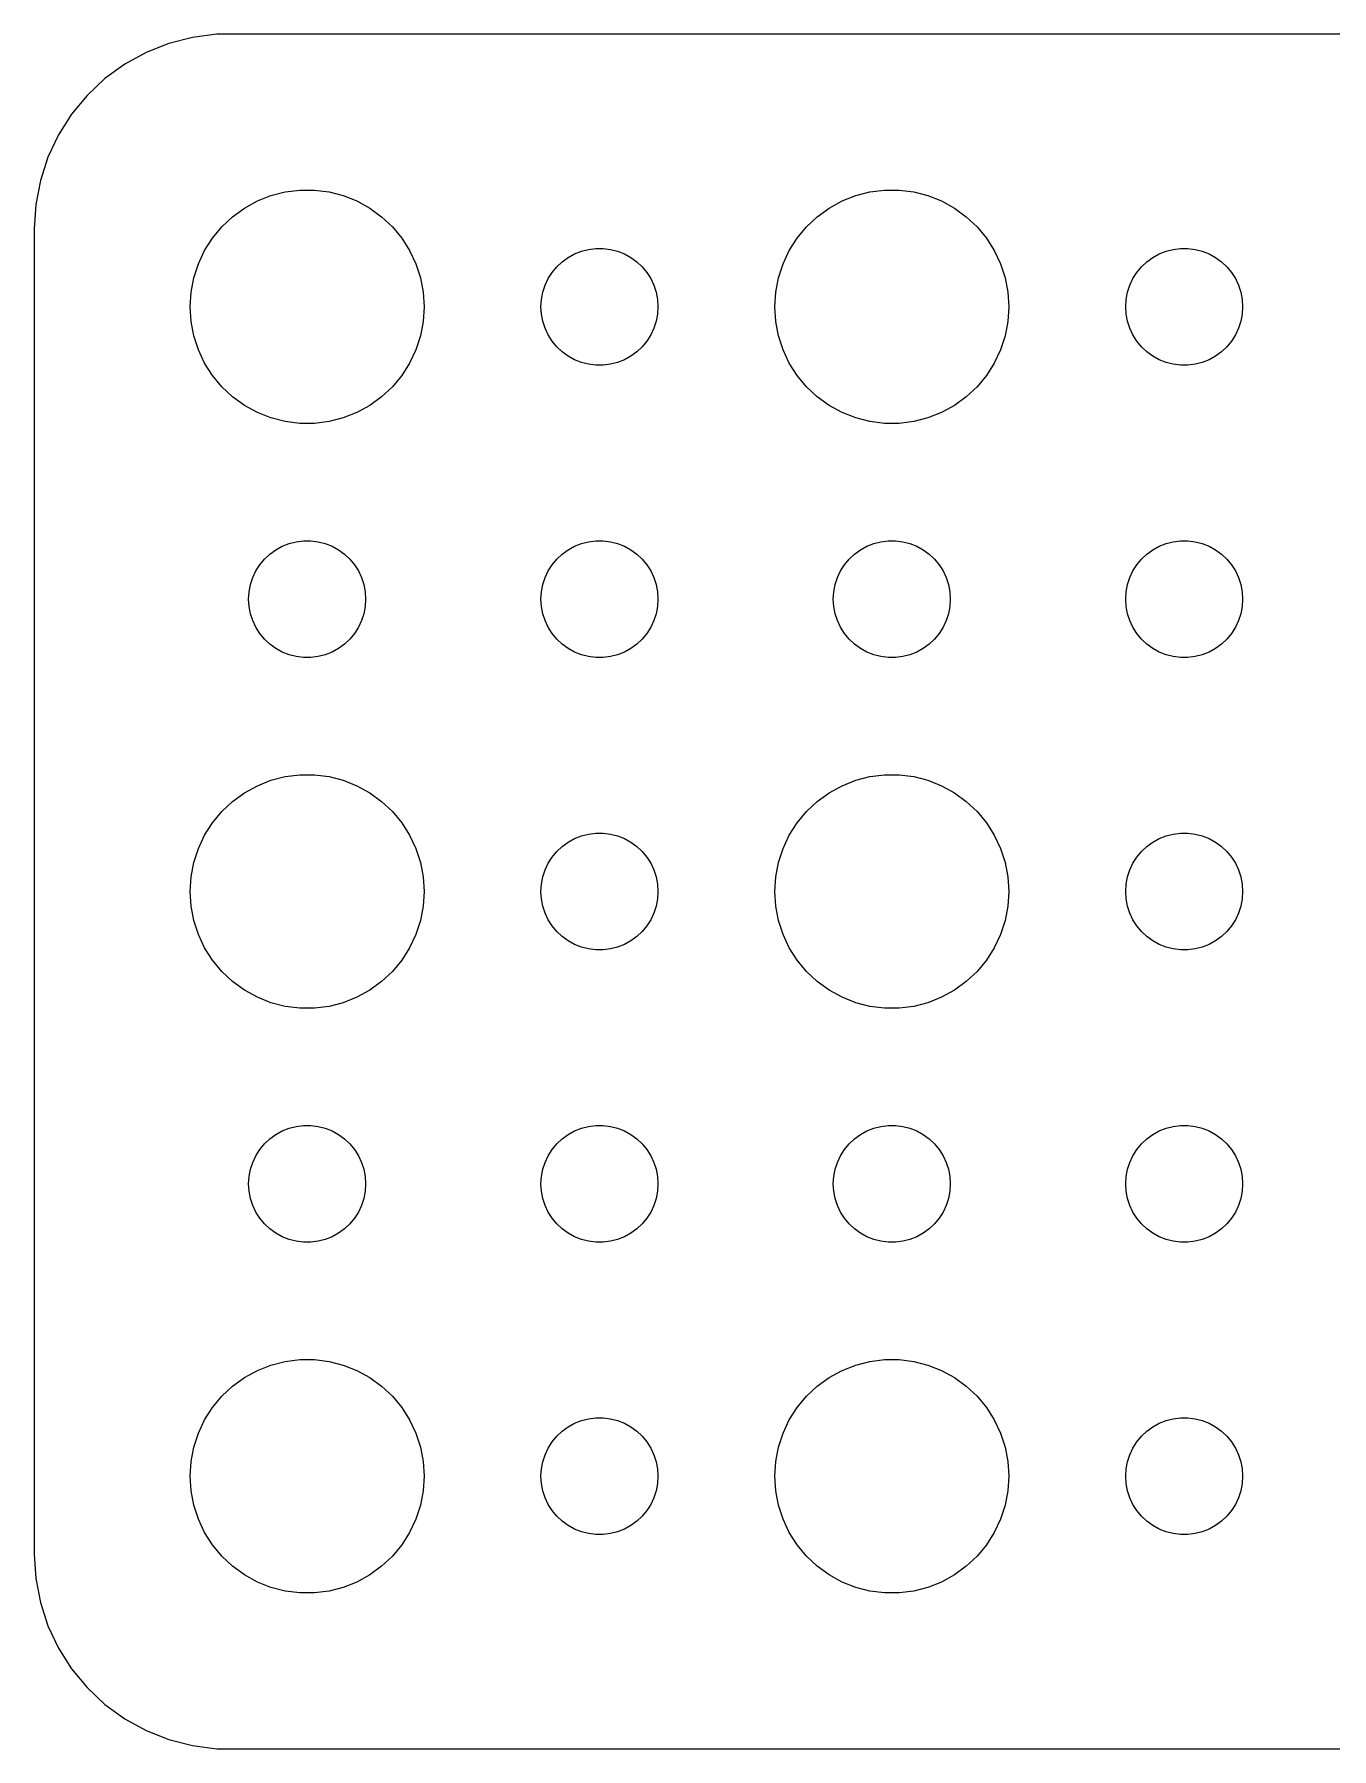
# Model space of a CAD drawing. Header units: metres. Extents: x -142 to 142, y -22 to 22.
# Drawn here: x -142 to -108.71, y -21.99 to 21.99 of the extents above; entities that cross this region are included whole.
import ezdxf

# ---------------------------------------------------------------- set-up
doc = ezdxf.new("R2010")
doc.units = ezdxf.units.M

msp = doc.modelspace()

# ---------------------------------------------------------------- linework, layer by layer
for p, q in [((-137.314, 21.9901), (-137.937, 21.9114)), ((137.314, 21.9901), (-137.314, 21.9901)), ((-138.545, 21.7553), (-139.129, 21.5241)), ((-137.937, 21.9114), (-138.545, 21.7553)), ((-139.679, 21.2216), (-140.187, 20.8526)), ((-139.129, 21.5241), (-139.679, 21.2216)), ((-140.187, 20.8526), (-140.645, 20.4227)), ((-140.645, 20.4227), (-141.045, 19.9389)), ((-141.045, 19.9389), (-141.382, 19.4088)), ((-141.382, 19.4088), (-141.649, 18.8406)), ((-141.649, 18.8406), (-141.843, 18.2434)), ((-141.843, 18.2434), (-141.961, 17.6267)), ((-141.961, 17.6267), (-142, 17)), ((-136.607, 17.533), (-136.277, 17.7145)), ((-136.277, 17.7145), (-135.927, 17.8532)), ((-135.927, 17.8532), (-135.562, 17.9469)), ((-135.562, 17.9469), (-135.188, 17.9941)), ((-135.188, 17.9941), (-134.812, 17.9941)), ((-134.812, 17.9941), (-134.438, 17.9469)), ((-134.438, 17.9469), (-134.073, 17.8532)), ((-134.073, 17.8532), (-133.723, 17.7145)), ((-133.723, 17.7145), (-133.393, 17.533)), ((-121.607, 17.533), (-121.277, 17.7145)), ((-121.277, 17.7145), (-120.927, 17.8532)), ((-120.927, 17.8532), (-120.562, 17.9469)), ((-120.562, 17.9469), (-120.188, 17.9941)), ((-120.188, 17.9941), (-119.812, 17.9941)), ((-119.812, 17.9941), (-119.438, 17.9469)), ((-119.438, 17.9469), (-119.073, 17.8532)), ((-119.073, 17.8532), (-118.723, 17.7145)), ((-118.723, 17.7145), (-118.393, 17.533)), ((-137.187, 17.0536), (-136.912, 17.3115)), ((-136.912, 17.3115), (-136.607, 17.533)), ((-133.393, 17.533), (-133.088, 17.3115)), ((-133.088, 17.3115), (-132.813, 17.0536)), ((-122.187, 17.0536), (-121.912, 17.3115)), ((-121.912, 17.3115), (-121.607, 17.533)), ((-118.393, 17.533), (-118.088, 17.3115)), ((-118.088, 17.3115), (-117.813, 17.0536)), ((-142, 17), (-142, -17)), ((-137.629, 16.4453), (-137.427, 16.7634)), ((-137.427, 16.7634), (-137.187, 17.0536)), ((-132.813, 17.0536), (-132.573, 16.7634)), ((-132.573, 16.7634), (-132.371, 16.4453)), ((-122.629, 16.4453), (-122.427, 16.7634)), ((-122.427, 16.7634), (-122.187, 17.0536)), ((-117.813, 17.0536), (-117.573, 16.7634)), ((-117.573, 16.7634), (-117.371, 16.4453)), ((-137.789, 16.1044), (-137.629, 16.4453)), ((-132.371, 16.4453), (-132.211, 16.1044)), ((-128.304, 16.2665), (-128.139, 16.3572)), ((-128.139, 16.3572), (-127.964, 16.4266)), ((-127.964, 16.4266), (-127.781, 16.4734)), ((-127.781, 16.4734), (-127.594, 16.497)), ((-127.594, 16.497), (-127.406, 16.497)), ((-127.406, 16.497), (-127.219, 16.4734)), ((-127.219, 16.4734), (-127.036, 16.4266)), ((-127.036, 16.4266), (-126.861, 16.3572)), ((-126.861, 16.3572), (-126.696, 16.2665)), ((-122.789, 16.1044), (-122.629, 16.4453)), ((-117.371, 16.4453), (-117.211, 16.1044)), ((-113.304, 16.2665), (-113.139, 16.3572)), ((-113.139, 16.3572), (-112.964, 16.4266)), ((-112.964, 16.4266), (-112.781, 16.4734)), ((-112.781, 16.4734), (-112.594, 16.497)), ((-112.594, 16.497), (-112.406, 16.497)), ((-112.406, 16.497), (-112.219, 16.4734)), ((-112.219, 16.4734), (-112.036, 16.4266)), ((-112.036, 16.4266), (-111.861, 16.3572)), ((-111.861, 16.3572), (-111.696, 16.2665)), ((-137.906, 15.7461), (-137.789, 16.1044)), ((-132.211, 16.1044), (-132.094, 15.7461)), ((-128.814, 15.7226), (-128.714, 15.8817)), ((-128.714, 15.8817), (-128.593, 16.0268)), ((-128.593, 16.0268), (-128.456, 16.1558)), ((-128.456, 16.1558), (-128.304, 16.2665)), ((-126.696, 16.2665), (-126.544, 16.1558)), ((-126.544, 16.1558), (-126.407, 16.0268)), ((-126.407, 16.0268), (-126.286, 15.8817)), ((-126.286, 15.8817), (-126.186, 15.7226)), ((-122.906, 15.7461), (-122.789, 16.1044)), ((-117.211, 16.1044), (-117.094, 15.7461)), ((-113.814, 15.7226), (-113.714, 15.8817)), ((-113.714, 15.8817), (-113.593, 16.0268)), ((-113.593, 16.0268), (-113.456, 16.1558)), ((-113.456, 16.1558), (-113.304, 16.2665)), ((-111.696, 16.2665), (-111.544, 16.1558)), ((-111.544, 16.1558), (-111.407, 16.0268)), ((-111.407, 16.0268), (-111.286, 15.8817)), ((-111.286, 15.8817), (-111.186, 15.7226)), ((-137.976, 15.376), (-137.906, 15.7461)), ((-132.094, 15.7461), (-132.024, 15.376)), ((-128.953, 15.373), (-128.895, 15.5522)), ((-128.895, 15.5522), (-128.814, 15.7226)), ((-126.186, 15.7226), (-126.105, 15.5522)), ((-126.105, 15.5522), (-126.047, 15.373)), ((-122.976, 15.376), (-122.906, 15.7461)), ((-117.094, 15.7461), (-117.024, 15.376)), ((-113.953, 15.373), (-113.895, 15.5522)), ((-113.895, 15.5522), (-113.814, 15.7226)), ((-111.186, 15.7226), (-111.105, 15.5522)), ((-111.105, 15.5522), (-111.047, 15.373)), ((-138, 15), (-137.976, 15.376)), ((-137.976, 14.624), (-138, 15)), ((-132.024, 15.376), (-132, 15)), ((-132, 15), (-132.024, 14.624)), ((-129, 15), (-128.988, 15.188)), ((-128.988, 14.812), (-129, 15)), ((-128.988, 15.188), (-128.953, 15.373)), ((-126.047, 15.373), (-126.012, 15.188)), ((-126.012, 15.188), (-126, 15)), ((-126, 15), (-126.012, 14.812)), ((-123, 15), (-122.976, 15.376)), ((-122.976, 14.624), (-123, 15)), ((-117.024, 15.376), (-117, 15)), ((-117, 15), (-117.024, 14.624)), ((-114, 15), (-113.988, 15.188)), ((-113.988, 14.812), (-114, 15)), ((-113.988, 15.188), (-113.953, 15.373)), ((-111.047, 15.373), (-111.012, 15.188)), ((-111.012, 15.188), (-111, 15)), ((-111, 15), (-111.012, 14.812)), ((-137.906, 14.2539), (-137.976, 14.624)), ((-132.024, 14.624), (-132.094, 14.2539)), ((-128.953, 14.627), (-128.988, 14.812)), ((-128.895, 14.4478), (-128.953, 14.627)), ((-126.047, 14.627), (-126.105, 14.4478)), ((-126.012, 14.812), (-126.047, 14.627)), ((-122.906, 14.2539), (-122.976, 14.624)), ((-117.024, 14.624), (-117.094, 14.2539)), ((-113.953, 14.627), (-113.988, 14.812)), ((-113.895, 14.4478), (-113.953, 14.627)), ((-111.047, 14.627), (-111.105, 14.4478)), ((-111.012, 14.812), (-111.047, 14.627)), ((-137.789, 13.8956), (-137.906, 14.2539)), ((-132.094, 14.2539), (-132.211, 13.8956)), ((-128.814, 14.2774), (-128.895, 14.4478)), ((-128.714, 14.1183), (-128.814, 14.2774)), ((-128.593, 13.9732), (-128.714, 14.1183)), ((-126.286, 14.1183), (-126.407, 13.9732)), ((-126.186, 14.2774), (-126.286, 14.1183)), ((-126.105, 14.4478), (-126.186, 14.2774)), ((-122.789, 13.8956), (-122.906, 14.2539)), ((-117.094, 14.2539), (-117.211, 13.8956)), ((-113.814, 14.2774), (-113.895, 14.4478)), ((-113.714, 14.1183), (-113.814, 14.2774)), ((-113.593, 13.9732), (-113.714, 14.1183)), ((-111.286, 14.1183), (-111.407, 13.9732)), ((-111.186, 14.2774), (-111.286, 14.1183)), ((-111.105, 14.4478), (-111.186, 14.2774)), ((-137.629, 13.5547), (-137.789, 13.8956)), ((-132.211, 13.8956), (-132.371, 13.5547)), ((-128.456, 13.8442), (-128.593, 13.9732)), ((-128.304, 13.7335), (-128.456, 13.8442)), ((-128.139, 13.6427), (-128.304, 13.7335)), ((-127.964, 13.5734), (-128.139, 13.6427)), ((-126.861, 13.6427), (-127.036, 13.5734)), ((-126.696, 13.7335), (-126.861, 13.6427)), ((-126.544, 13.8442), (-126.696, 13.7335)), ((-126.407, 13.9732), (-126.544, 13.8442)), ((-122.629, 13.5547), (-122.789, 13.8956)), ((-117.211, 13.8956), (-117.371, 13.5547)), ((-113.456, 13.8442), (-113.593, 13.9732)), ((-113.304, 13.7335), (-113.456, 13.8442)), ((-113.139, 13.6427), (-113.304, 13.7335)), ((-112.964, 13.5734), (-113.139, 13.6427)), ((-111.861, 13.6427), (-112.036, 13.5734)), ((-111.696, 13.7335), (-111.861, 13.6427)), ((-111.544, 13.8442), (-111.696, 13.7335)), ((-111.407, 13.9732), (-111.544, 13.8442)), ((-137.427, 13.2366), (-137.629, 13.5547)), ((-137.187, 12.9464), (-137.427, 13.2366)), ((-132.573, 13.2366), (-132.813, 12.9464)), ((-132.371, 13.5547), (-132.573, 13.2366)), ((-127.781, 13.5266), (-127.964, 13.5734)), ((-127.594, 13.5029), (-127.781, 13.5266)), ((-127.406, 13.5029), (-127.594, 13.5029)), ((-127.219, 13.5266), (-127.406, 13.5029)), ((-127.036, 13.5734), (-127.219, 13.5266)), ((-122.427, 13.2366), (-122.629, 13.5547)), ((-122.187, 12.9464), (-122.427, 13.2366)), ((-117.573, 13.2366), (-117.813, 12.9464)), ((-117.371, 13.5547), (-117.573, 13.2366)), ((-112.781, 13.5266), (-112.964, 13.5734)), ((-112.594, 13.5029), (-112.781, 13.5266)), ((-112.406, 13.5029), (-112.594, 13.5029)), ((-112.219, 13.5266), (-112.406, 13.5029)), ((-112.036, 13.5734), (-112.219, 13.5266)), ((-136.912, 12.6884), (-137.187, 12.9464)), ((-132.813, 12.9464), (-133.088, 12.6884)), ((-121.912, 12.6884), (-122.187, 12.9464)), ((-117.813, 12.9464), (-118.088, 12.6884)), ((-136.607, 12.467), (-136.912, 12.6884)), ((-136.277, 12.2855), (-136.607, 12.467)), ((-133.393, 12.467), (-133.723, 12.2855)), ((-133.088, 12.6884), (-133.393, 12.467)), ((-121.607, 12.467), (-121.912, 12.6884)), ((-121.277, 12.2855), (-121.607, 12.467)), ((-118.393, 12.467), (-118.723, 12.2855)), ((-118.088, 12.6884), (-118.393, 12.467)), ((-135.927, 12.1468), (-136.277, 12.2855)), ((-135.562, 12.0531), (-135.927, 12.1468)), ((-135.188, 12.0059), (-135.562, 12.0531)), ((-134.812, 12.0059), (-135.188, 12.0059)), ((-134.438, 12.0531), (-134.812, 12.0059)), ((-134.073, 12.1468), (-134.438, 12.0531)), ((-133.723, 12.2855), (-134.073, 12.1468)), ((-120.927, 12.1468), (-121.277, 12.2855)), ((-120.562, 12.0531), (-120.927, 12.1468)), ((-120.188, 12.0059), (-120.562, 12.0531)), ((-119.812, 12.0059), (-120.188, 12.0059)), ((-119.438, 12.0531), (-119.812, 12.0059)), ((-119.073, 12.1468), (-119.438, 12.0531)), ((-118.723, 12.2855), (-119.073, 12.1468)), ((-135.804, 8.76648), (-135.639, 8.85724)), ((-135.639, 8.85724), (-135.464, 8.92657)), ((-135.464, 8.92657), (-135.281, 8.97342)), ((-135.281, 8.97342), (-135.094, 8.99704)), ((-135.094, 8.99704), (-134.906, 8.99704)), ((-134.906, 8.99704), (-134.719, 8.97342)), ((-134.719, 8.97342), (-134.536, 8.92657)), ((-134.536, 8.92657), (-134.361, 8.85724)), ((-134.361, 8.85724), (-134.196, 8.76648)), ((-128.304, 8.76648), (-128.139, 8.85724)), ((-128.139, 8.85724), (-127.964, 8.92657)), ((-127.964, 8.92657), (-127.781, 8.97342)), ((-127.781, 8.97342), (-127.594, 8.99704)), ((-127.594, 8.99704), (-127.406, 8.99704)), ((-127.406, 8.99704), (-127.219, 8.97342)), ((-127.219, 8.97342), (-127.036, 8.92657)), ((-127.036, 8.92657), (-126.861, 8.85724)), ((-126.861, 8.85724), (-126.696, 8.76648)), ((-120.804, 8.76648), (-120.639, 8.85724)), ((-120.639, 8.85724), (-120.464, 8.92657)), ((-120.464, 8.92657), (-120.281, 8.97342)), ((-120.281, 8.97342), (-120.094, 8.99704)), ((-120.094, 8.99704), (-119.906, 8.99704)), ((-119.906, 8.99704), (-119.719, 8.97342)), ((-119.719, 8.97342), (-119.536, 8.92657)), ((-119.536, 8.92657), (-119.361, 8.85724)), ((-119.361, 8.85724), (-119.196, 8.76648)), ((-113.304, 8.76648), (-113.139, 8.85724)), ((-113.139, 8.85724), (-112.964, 8.92657)), ((-112.964, 8.92657), (-112.781, 8.97342)), ((-112.781, 8.97342), (-112.594, 8.99704)), ((-112.594, 8.99704), (-112.406, 8.99704)), ((-112.406, 8.99704), (-112.219, 8.97342)), ((-112.219, 8.97342), (-112.036, 8.92657)), ((-112.036, 8.92657), (-111.861, 8.85724)), ((-111.861, 8.85724), (-111.696, 8.76648)), ((-136.314, 8.22263), (-136.214, 8.38167)), ((-136.214, 8.38167), (-136.093, 8.52681)), ((-136.093, 8.52681), (-135.956, 8.65576)), ((-135.956, 8.65576), (-135.804, 8.76648)), ((-134.196, 8.76648), (-134.044, 8.65576)), ((-134.044, 8.65576), (-133.907, 8.52681)), ((-133.907, 8.52681), (-133.786, 8.38167)), ((-133.786, 8.38167), (-133.686, 8.22263)), ((-128.814, 8.22263), (-128.714, 8.38167)), ((-128.714, 8.38167), (-128.593, 8.52681)), ((-128.593, 8.52681), (-128.456, 8.65576)), ((-128.456, 8.65576), (-128.304, 8.76648)), ((-126.696, 8.76648), (-126.544, 8.65576)), ((-126.544, 8.65576), (-126.407, 8.52681)), ((-126.407, 8.52681), (-126.286, 8.38167)), ((-126.286, 8.38167), (-126.186, 8.22263)), ((-121.314, 8.22263), (-121.214, 8.38167)), ((-121.214, 8.38167), (-121.093, 8.52681)), ((-121.093, 8.52681), (-120.956, 8.65576)), ((-120.956, 8.65576), (-120.804, 8.76648)), ((-119.196, 8.76648), (-119.044, 8.65576)), ((-119.044, 8.65576), (-118.907, 8.52681)), ((-118.907, 8.52681), (-118.786, 8.38167)), ((-118.786, 8.38167), (-118.686, 8.22263)), ((-113.814, 8.22263), (-113.714, 8.38167)), ((-113.714, 8.38167), (-113.593, 8.52681)), ((-113.593, 8.52681), (-113.456, 8.65576)), ((-113.456, 8.65576), (-113.304, 8.76648)), ((-111.696, 8.76648), (-111.544, 8.65576)), ((-111.544, 8.65576), (-111.407, 8.52681)), ((-111.407, 8.52681), (-111.286, 8.38167)), ((-111.286, 8.38167), (-111.186, 8.22263)), ((-136.453, 7.87303), (-136.395, 8.05219)), ((-136.395, 8.05219), (-136.314, 8.22263)), ((-133.686, 8.22263), (-133.605, 8.05219)), ((-133.605, 8.05219), (-133.547, 7.87303)), ((-128.953, 7.87303), (-128.895, 8.05219)), ((-128.895, 8.05219), (-128.814, 8.22263)), ((-126.186, 8.22263), (-126.105, 8.05219)), ((-126.105, 8.05219), (-126.047, 7.87303)), ((-121.453, 7.87303), (-121.395, 8.05219)), ((-121.395, 8.05219), (-121.314, 8.22263)), ((-118.686, 8.22263), (-118.605, 8.05219)), ((-118.605, 8.05219), (-118.547, 7.87303)), ((-113.953, 7.87303), (-113.895, 8.05219)), ((-113.895, 8.05219), (-113.814, 8.22263)), ((-111.186, 8.22263), (-111.105, 8.05219)), ((-111.105, 8.05219), (-111.047, 7.87303)), ((-136.5, 7.5), (-136.488, 7.68799)), ((-136.488, 7.312), (-136.5, 7.5)), ((-136.488, 7.68799), (-136.453, 7.87303)), ((-133.547, 7.87303), (-133.512, 7.68799)), ((-133.512, 7.68799), (-133.5, 7.5)), ((-133.5, 7.5), (-133.512, 7.312)), ((-129, 7.5), (-128.988, 7.68799)), ((-128.988, 7.312), (-129, 7.5)), ((-128.988, 7.68799), (-128.953, 7.87303)), ((-126.047, 7.87303), (-126.012, 7.68799)), ((-126.012, 7.68799), (-126, 7.5)), ((-126, 7.5), (-126.012, 7.312)), ((-121.5, 7.5), (-121.488, 7.68799)), ((-121.488, 7.312), (-121.5, 7.5)), ((-121.488, 7.68799), (-121.453, 7.87303)), ((-118.547, 7.87303), (-118.512, 7.68799)), ((-118.512, 7.68799), (-118.5, 7.5)), ((-118.5, 7.5), (-118.512, 7.312)), ((-114, 7.5), (-113.988, 7.68799)), ((-113.988, 7.312), (-114, 7.5)), ((-113.988, 7.68799), (-113.953, 7.87303)), ((-111.047, 7.87303), (-111.012, 7.68799)), ((-111.012, 7.68799), (-111, 7.5)), ((-111, 7.5), (-111.012, 7.312)), ((-136.453, 7.12695), (-136.488, 7.312)), ((-136.395, 6.9478), (-136.453, 7.12695)), ((-133.547, 7.12695), (-133.605, 6.9478)), ((-133.512, 7.312), (-133.547, 7.12695)), ((-128.953, 7.12695), (-128.988, 7.312)), ((-128.895, 6.9478), (-128.953, 7.12695)), ((-126.047, 7.12695), (-126.105, 6.9478)), ((-126.012, 7.312), (-126.047, 7.12695)), ((-121.453, 7.12695), (-121.488, 7.312)), ((-121.395, 6.9478), (-121.453, 7.12695)), ((-118.547, 7.12695), (-118.605, 6.9478)), ((-118.512, 7.312), (-118.547, 7.12695)), ((-113.953, 7.12695), (-113.988, 7.312)), ((-113.895, 6.9478), (-113.953, 7.12695)), ((-111.047, 7.12695), (-111.105, 6.9478)), ((-111.012, 7.312), (-111.047, 7.12695)), ((-136.314, 6.77736), (-136.395, 6.9478)), ((-136.214, 6.61832), (-136.314, 6.77736)), ((-136.093, 6.47318), (-136.214, 6.61832)), ((-133.786, 6.61832), (-133.907, 6.47318)), ((-133.686, 6.77736), (-133.786, 6.61832)), ((-133.605, 6.9478), (-133.686, 6.77736)), ((-128.814, 6.77736), (-128.895, 6.9478)), ((-128.714, 6.61832), (-128.814, 6.77736)), ((-128.593, 6.47318), (-128.714, 6.61832)), ((-126.286, 6.61832), (-126.407, 6.47318)), ((-126.186, 6.77736), (-126.286, 6.61832)), ((-126.105, 6.9478), (-126.186, 6.77736)), ((-121.314, 6.77736), (-121.395, 6.9478)), ((-121.214, 6.61832), (-121.314, 6.77736)), ((-121.093, 6.47318), (-121.214, 6.61832)), ((-118.786, 6.61832), (-118.907, 6.47318)), ((-118.686, 6.77736), (-118.786, 6.61832)), ((-118.605, 6.9478), (-118.686, 6.77736)), ((-113.814, 6.77736), (-113.895, 6.9478)), ((-113.714, 6.61832), (-113.814, 6.77736)), ((-113.593, 6.47318), (-113.714, 6.61832)), ((-111.286, 6.61832), (-111.407, 6.47318)), ((-111.186, 6.77736), (-111.286, 6.61832)), ((-111.105, 6.9478), (-111.186, 6.77736)), ((-135.956, 6.34422), (-136.093, 6.47318)), ((-135.804, 6.23351), (-135.956, 6.34422)), ((-135.639, 6.14275), (-135.804, 6.23351)), ((-134.196, 6.23351), (-134.361, 6.14275)), ((-134.044, 6.34422), (-134.196, 6.23351)), ((-133.907, 6.47318), (-134.044, 6.34422)), ((-128.456, 6.34422), (-128.593, 6.47318)), ((-128.304, 6.23351), (-128.456, 6.34422)), ((-128.139, 6.14275), (-128.304, 6.23351)), ((-126.696, 6.23351), (-126.861, 6.14275)), ((-126.544, 6.34422), (-126.696, 6.23351)), ((-126.407, 6.47318), (-126.544, 6.34422)), ((-120.956, 6.34422), (-121.093, 6.47318)), ((-120.804, 6.23351), (-120.956, 6.34422)), ((-120.639, 6.14275), (-120.804, 6.23351)), ((-119.196, 6.23351), (-119.361, 6.14275)), ((-119.044, 6.34422), (-119.196, 6.23351)), ((-118.907, 6.47318), (-119.044, 6.34422)), ((-113.456, 6.34422), (-113.593, 6.47318)), ((-113.304, 6.23351), (-113.456, 6.34422)), ((-113.139, 6.14275), (-113.304, 6.23351)), ((-111.696, 6.23351), (-111.861, 6.14275)), ((-111.544, 6.34422), (-111.696, 6.23351)), ((-111.407, 6.47318), (-111.544, 6.34422)), ((-135.464, 6.07341), (-135.639, 6.14275)), ((-135.281, 6.02657), (-135.464, 6.07341)), ((-135.094, 6.00294), (-135.281, 6.02657)), ((-134.906, 6.00294), (-135.094, 6.00294)), ((-134.719, 6.02657), (-134.906, 6.00294)), ((-134.536, 6.07341), (-134.719, 6.02657)), ((-134.361, 6.14275), (-134.536, 6.07341)), ((-127.964, 6.07341), (-128.139, 6.14275)), ((-127.781, 6.02657), (-127.964, 6.07341)), ((-127.594, 6.00294), (-127.781, 6.02657)), ((-127.406, 6.00294), (-127.594, 6.00294)), ((-127.219, 6.02657), (-127.406, 6.00294)), ((-127.036, 6.07341), (-127.219, 6.02657)), ((-126.861, 6.14275), (-127.036, 6.07341)), ((-120.464, 6.07341), (-120.639, 6.14275)), ((-120.281, 6.02657), (-120.464, 6.07341)), ((-120.094, 6.00294), (-120.281, 6.02657)), ((-119.906, 6.00294), (-120.094, 6.00294)), ((-119.719, 6.02657), (-119.906, 6.00294)), ((-119.536, 6.07341), (-119.719, 6.02657)), ((-119.361, 6.14275), (-119.536, 6.07341)), ((-112.964, 6.07341), (-113.139, 6.14275)), ((-112.781, 6.02657), (-112.964, 6.07341)), ((-112.594, 6.00294), (-112.781, 6.02657)), ((-112.406, 6.00294), (-112.594, 6.00294)), ((-112.219, 6.02657), (-112.406, 6.00294)), ((-112.036, 6.07341), (-112.219, 6.02657)), ((-111.861, 6.14275), (-112.036, 6.07341)), ((-136.607, 2.53297), (-136.277, 2.71448)), ((-136.277, 2.71448), (-135.927, 2.85316)), ((-135.927, 2.85316), (-135.562, 2.94685)), ((-135.562, 2.94685), (-135.188, 2.99408)), ((-135.188, 2.99408), (-134.812, 2.99408)), ((-134.812, 2.99408), (-134.438, 2.94685)), ((-134.438, 2.94685), (-134.073, 2.85316)), ((-134.073, 2.85316), (-133.723, 2.71448)), ((-133.723, 2.71448), (-133.393, 2.53297)), ((-121.607, 2.53297), (-121.277, 2.71448)), ((-121.277, 2.71448), (-120.927, 2.85316)), ((-120.927, 2.85316), (-120.562, 2.94685)), ((-120.562, 2.94685), (-120.188, 2.99408)), ((-120.188, 2.99408), (-119.812, 2.99408)), ((-119.812, 2.99408), (-119.438, 2.94685)), ((-119.438, 2.94685), (-119.073, 2.85316)), ((-119.073, 2.85316), (-118.723, 2.71448)), ((-118.723, 2.71448), (-118.393, 2.53297)), ((-137.187, 2.05363), (-136.912, 2.31154)), ((-136.912, 2.31154), (-136.607, 2.53297)), ((-133.393, 2.53297), (-133.088, 2.31154)), ((-133.088, 2.31154), (-132.813, 2.05363)), ((-122.187, 2.05363), (-121.912, 2.31154)), ((-121.912, 2.31154), (-121.607, 2.53297)), ((-118.393, 2.53297), (-118.088, 2.31154)), ((-118.088, 2.31154), (-117.813, 2.05363)), ((-137.629, 1.44525), (-137.427, 1.76335)), ((-137.427, 1.76335), (-137.187, 2.05363)), ((-132.813, 2.05363), (-132.573, 1.76335)), ((-132.573, 1.76335), (-132.371, 1.44525)), ((-122.629, 1.44525), (-122.427, 1.76335)), ((-122.427, 1.76335), (-122.187, 2.05363)), ((-117.813, 2.05363), (-117.573, 1.76335)), ((-117.573, 1.76335), (-117.371, 1.44525)), ((-137.789, 1.10437), (-137.629, 1.44525)), ((-132.371, 1.44525), (-132.211, 1.10437)), ((-128.304, 1.26648), (-128.139, 1.35724)), ((-128.139, 1.35724), (-127.964, 1.42657)), ((-127.964, 1.42657), (-127.781, 1.47342)), ((-127.781, 1.47342), (-127.594, 1.49704)), ((-127.594, 1.49704), (-127.406, 1.49704)), ((-127.406, 1.49704), (-127.219, 1.47342)), ((-127.219, 1.47342), (-127.036, 1.42657)), ((-127.036, 1.42657), (-126.861, 1.35724)), ((-126.861, 1.35724), (-126.696, 1.26648)), ((-122.789, 1.10437), (-122.629, 1.44525)), ((-117.371, 1.44525), (-117.211, 1.10437)), ((-113.304, 1.26648), (-113.139, 1.35724)), ((-113.139, 1.35724), (-112.964, 1.42657)), ((-112.964, 1.42657), (-112.781, 1.47342)), ((-112.781, 1.47342), (-112.594, 1.49704)), ((-112.594, 1.49704), (-112.406, 1.49704)), ((-112.406, 1.49704), (-112.219, 1.47342)), ((-112.219, 1.47342), (-112.036, 1.42657)), ((-112.036, 1.42657), (-111.861, 1.35724)), ((-111.861, 1.35724), (-111.696, 1.26648)), ((-137.906, 0.746063), (-137.789, 1.10437)), ((-132.211, 1.10437), (-132.094, 0.746063)), ((-128.814, 0.722626), (-128.714, 0.881668)), ((-128.714, 0.881668), (-128.593, 1.02681)), ((-128.593, 1.02681), (-128.456, 1.15576)), ((-128.456, 1.15576), (-128.304, 1.26648)), ((-126.696, 1.26648), (-126.544, 1.15576)), ((-126.544, 1.15576), (-126.407, 1.02681)), ((-126.407, 1.02681), (-126.286, 0.881668)), ((-126.286, 0.881668), (-126.186, 0.722626)), ((-122.906, 0.746063), (-122.789, 1.10437)), ((-117.211, 1.10437), (-117.094, 0.746063)), ((-113.814, 0.722626), (-113.714, 0.881668)), ((-113.714, 0.881668), (-113.593, 1.02681)), ((-113.593, 1.02681), (-113.456, 1.15576)), ((-113.456, 1.15576), (-113.304, 1.26648)), ((-111.696, 1.26648), (-111.544, 1.15576)), ((-111.544, 1.15576), (-111.407, 1.02681)), ((-111.407, 1.02681), (-111.286, 0.881668)), ((-111.286, 0.881668), (-111.186, 0.722626)), ((-137.976, 0.375992), (-137.906, 0.746063)), ((-132.094, 0.746063), (-132.024, 0.375992)), ((-128.953, 0.373032), (-128.895, 0.552185)), ((-128.895, 0.552185), (-128.814, 0.722626)), ((-126.186, 0.722626), (-126.105, 0.552185)), ((-126.105, 0.552185), (-126.047, 0.373032)), ((-122.976, 0.375992), (-122.906, 0.746063)), ((-117.094, 0.746063), (-117.024, 0.375992)), ((-113.953, 0.373032), (-113.895, 0.552185)), ((-113.895, 0.552185), (-113.814, 0.722626)), ((-111.186, 0.722626), (-111.105, 0.552185)), ((-111.105, 0.552185), (-111.047, 0.373032)), ((-138, 0), (-137.976, 0.375992)), ((-137.976, -0.375992), (-138, 0)), ((-132.024, 0.375992), (-132, 0)), ((-132, 0), (-132.024, -0.375992)), ((-129, 0), (-128.988, 0.187988)), ((-128.988, -0.187988), (-129, 0)), ((-128.988, 0.187988), (-128.953, 0.373032)), ((-126.047, 0.373032), (-126.012, 0.187988)), ((-126.012, 0.187988), (-126, 0)), ((-126, 0), (-126.012, -0.187988)), ((-123, 0), (-122.976, 0.375992)), ((-122.976, -0.375992), (-123, 0)), ((-117.024, 0.375992), (-117, 0)), ((-117, 0), (-117.024, -0.375992)), ((-114, 0), (-113.988, 0.187988)), ((-113.988, -0.187988), (-114, 0)), ((-113.988, 0.187988), (-113.953, 0.373032)), ((-111.047, 0.373032), (-111.012, 0.187988)), ((-111.012, 0.187988), (-111, 0)), ((-111, 0), (-111.012, -0.187988)), ((-137.906, -0.746063), (-137.976, -0.375992)), ((-132.024, -0.375992), (-132.094, -0.746063)), ((-128.953, -0.373032), (-128.988, -0.187988)), ((-128.895, -0.552185), (-128.953, -0.373032)), ((-126.047, -0.373032), (-126.105, -0.552185)), ((-126.012, -0.187988), (-126.047, -0.373032)), ((-122.906, -0.746063), (-122.976, -0.375992)), ((-117.024, -0.375992), (-117.094, -0.746063)), ((-113.953, -0.373032), (-113.988, -0.187988)), ((-113.895, -0.552185), (-113.953, -0.373032)), ((-111.047, -0.373032), (-111.105, -0.552185)), ((-111.012, -0.187988), (-111.047, -0.373032)), ((-137.789, -1.10437), (-137.906, -0.746063)), ((-132.094, -0.746063), (-132.211, -1.10437)), ((-128.814, -0.722626), (-128.895, -0.552185)), ((-128.714, -0.881668), (-128.814, -0.722626)), ((-126.186, -0.722626), (-126.286, -0.881668)), ((-126.105, -0.552185), (-126.186, -0.722626)), ((-122.789, -1.10437), (-122.906, -0.746063)), ((-117.094, -0.746063), (-117.211, -1.10437)), ((-113.814, -0.722626), (-113.895, -0.552185)), ((-113.714, -0.881668), (-113.814, -0.722626)), ((-111.186, -0.722626), (-111.286, -0.881668)), ((-111.105, -0.552185), (-111.186, -0.722626)), ((-137.629, -1.44525), (-137.789, -1.10437)), ((-132.211, -1.10437), (-132.371, -1.44525)), ((-128.593, -1.02681), (-128.714, -0.881668)), ((-128.456, -1.15576), (-128.593, -1.02681)), ((-128.304, -1.26648), (-128.456, -1.15576)), ((-128.139, -1.35724), (-128.304, -1.26648)), ((-126.696, -1.26648), (-126.861, -1.35724)), ((-126.544, -1.15576), (-126.696, -1.26648)), ((-126.407, -1.02681), (-126.544, -1.15576)), ((-126.286, -0.881668), (-126.407, -1.02681)), ((-122.629, -1.44525), (-122.789, -1.10437)), ((-117.211, -1.10437), (-117.371, -1.44525)), ((-113.593, -1.02681), (-113.714, -0.881668)), ((-113.456, -1.15576), (-113.593, -1.02681)), ((-113.304, -1.26648), (-113.456, -1.15576)), ((-113.139, -1.35724), (-113.304, -1.26648)), ((-111.696, -1.26648), (-111.861, -1.35724)), ((-111.544, -1.15576), (-111.696, -1.26648)), ((-111.407, -1.02681), (-111.544, -1.15576)), ((-111.286, -0.881668), (-111.407, -1.02681)), ((-137.427, -1.76335), (-137.629, -1.44525)), ((-132.371, -1.44525), (-132.573, -1.76335)), ((-127.964, -1.42657), (-128.139, -1.35724)), ((-127.781, -1.47342), (-127.964, -1.42657)), ((-127.594, -1.49704), (-127.781, -1.47342)), ((-127.406, -1.49704), (-127.594, -1.49704)), ((-127.219, -1.47342), (-127.406, -1.49704)), ((-127.036, -1.42657), (-127.219, -1.47342)), ((-126.861, -1.35724), (-127.036, -1.42657)), ((-122.427, -1.76335), (-122.629, -1.44525)), ((-117.371, -1.44525), (-117.573, -1.76335)), ((-112.964, -1.42657), (-113.139, -1.35724)), ((-112.781, -1.47342), (-112.964, -1.42657)), ((-112.594, -1.49704), (-112.781, -1.47342)), ((-112.406, -1.49704), (-112.594, -1.49704)), ((-112.219, -1.47342), (-112.406, -1.49704)), ((-112.036, -1.42657), (-112.219, -1.47342)), ((-111.861, -1.35724), (-112.036, -1.42657)), ((-137.187, -2.05363), (-137.427, -1.76335)), ((-136.912, -2.31154), (-137.187, -2.05363)), ((-132.813, -2.05363), (-133.088, -2.31154)), ((-132.573, -1.76335), (-132.813, -2.05363)), ((-122.187, -2.05363), (-122.427, -1.76335)), ((-121.912, -2.31154), (-122.187, -2.05363)), ((-117.813, -2.05363), (-118.088, -2.31154)), ((-117.573, -1.76335), (-117.813, -2.05363)), ((-136.607, -2.53297), (-136.912, -2.31154)), ((-136.277, -2.71448), (-136.607, -2.53297)), ((-133.393, -2.53297), (-133.723, -2.71448)), ((-133.088, -2.31154), (-133.393, -2.53297)), ((-121.607, -2.53297), (-121.912, -2.31154)), ((-121.277, -2.71448), (-121.607, -2.53297)), ((-118.393, -2.53297), (-118.723, -2.71448)), ((-118.088, -2.31154), (-118.393, -2.53297)), ((-135.927, -2.85316), (-136.277, -2.71448)), ((-135.562, -2.94685), (-135.927, -2.85316)), ((-135.188, -2.99408), (-135.562, -2.94685)), ((-134.812, -2.99408), (-135.188, -2.99408)), ((-134.438, -2.94685), (-134.812, -2.99408)), ((-134.073, -2.85316), (-134.438, -2.94685)), ((-133.723, -2.71448), (-134.073, -2.85316)), ((-120.927, -2.85316), (-121.277, -2.71448)), ((-120.562, -2.94685), (-120.927, -2.85316)), ((-120.188, -2.99408), (-120.562, -2.94685)), ((-119.812, -2.99408), (-120.188, -2.99408)), ((-119.438, -2.94685), (-119.812, -2.99408)), ((-119.073, -2.85316), (-119.438, -2.94685)), ((-118.723, -2.71448), (-119.073, -2.85316)), ((-135.804, -6.23351), (-135.639, -6.14275)), ((-135.639, -6.14275), (-135.464, -6.07341)), ((-135.464, -6.07341), (-135.281, -6.02657)), ((-135.281, -6.02657), (-135.094, -6.00294)), ((-135.094, -6.00294), (-134.906, -6.00294)), ((-134.906, -6.00294), (-134.719, -6.02657)), ((-134.719, -6.02657), (-134.536, -6.07341)), ((-134.536, -6.07341), (-134.361, -6.14275)), ((-134.361, -6.14275), (-134.196, -6.23351)), ((-128.304, -6.23351), (-128.139, -6.14275)), ((-128.139, -6.14275), (-127.964, -6.07341)), ((-127.964, -6.07341), (-127.781, -6.02657)), ((-127.781, -6.02657), (-127.594, -6.00294)), ((-127.594, -6.00294), (-127.406, -6.00294)), ((-127.406, -6.00294), (-127.219, -6.02657)), ((-127.219, -6.02657), (-127.036, -6.07341)), ((-127.036, -6.07341), (-126.861, -6.14275)), ((-126.861, -6.14275), (-126.696, -6.23351)), ((-120.804, -6.23351), (-120.639, -6.14275)), ((-120.639, -6.14275), (-120.464, -6.07341)), ((-120.464, -6.07341), (-120.281, -6.02657)), ((-120.281, -6.02657), (-120.094, -6.00294)), ((-120.094, -6.00294), (-119.906, -6.00294)), ((-119.906, -6.00294), (-119.719, -6.02657)), ((-119.719, -6.02657), (-119.536, -6.07341)), ((-119.536, -6.07341), (-119.361, -6.14275)), ((-119.361, -6.14275), (-119.196, -6.23351)), ((-113.304, -6.23351), (-113.139, -6.14275)), ((-113.139, -6.14275), (-112.964, -6.07341)), ((-112.964, -6.07341), (-112.781, -6.02657)), ((-112.781, -6.02657), (-112.594, -6.00294)), ((-112.594, -6.00294), (-112.406, -6.00294)), ((-112.406, -6.00294), (-112.219, -6.02657)), ((-112.219, -6.02657), (-112.036, -6.07341)), ((-112.036, -6.07341), (-111.861, -6.14275)), ((-111.861, -6.14275), (-111.696, -6.23351)), ((-136.214, -6.61832), (-136.093, -6.47318)), ((-136.093, -6.47318), (-135.956, -6.34422)), ((-135.956, -6.34422), (-135.804, -6.23351)), ((-134.196, -6.23351), (-134.044, -6.34422)), ((-134.044, -6.34422), (-133.907, -6.47318)), ((-133.907, -6.47318), (-133.786, -6.61832)), ((-128.714, -6.61832), (-128.593, -6.47318)), ((-128.593, -6.47318), (-128.456, -6.34422)), ((-128.456, -6.34422), (-128.304, -6.23351)), ((-126.696, -6.23351), (-126.544, -6.34422)), ((-126.544, -6.34422), (-126.407, -6.47318)), ((-126.407, -6.47318), (-126.286, -6.61832)), ((-121.214, -6.61832), (-121.093, -6.47318)), ((-121.093, -6.47318), (-120.956, -6.34422)), ((-120.956, -6.34422), (-120.804, -6.23351)), ((-119.196, -6.23351), (-119.044, -6.34422)), ((-119.044, -6.34422), (-118.907, -6.47318)), ((-118.907, -6.47318), (-118.786, -6.61832)), ((-113.714, -6.61832), (-113.593, -6.47318)), ((-113.593, -6.47318), (-113.456, -6.34422)), ((-113.456, -6.34422), (-113.304, -6.23351)), ((-111.696, -6.23351), (-111.544, -6.34422)), ((-111.544, -6.34422), (-111.407, -6.47318)), ((-111.407, -6.47318), (-111.286, -6.61832)), ((-136.453, -7.12695), (-136.395, -6.9478)), ((-136.395, -6.9478), (-136.314, -6.77736)), ((-136.314, -6.77736), (-136.214, -6.61832)), ((-133.786, -6.61832), (-133.686, -6.77736)), ((-133.686, -6.77736), (-133.605, -6.9478)), ((-133.605, -6.9478), (-133.547, -7.12695)), ((-128.953, -7.12695), (-128.895, -6.9478)), ((-128.895, -6.9478), (-128.814, -6.77736)), ((-128.814, -6.77736), (-128.714, -6.61832)), ((-126.286, -6.61832), (-126.186, -6.77736)), ((-126.186, -6.77736), (-126.105, -6.9478)), ((-126.105, -6.9478), (-126.047, -7.12695)), ((-121.453, -7.12695), (-121.395, -6.9478)), ((-121.395, -6.9478), (-121.314, -6.77736)), ((-121.314, -6.77736), (-121.214, -6.61832)), ((-118.786, -6.61832), (-118.686, -6.77736)), ((-118.686, -6.77736), (-118.605, -6.9478)), ((-118.605, -6.9478), (-118.547, -7.12695)), ((-113.953, -7.12695), (-113.895, -6.9478)), ((-113.895, -6.9478), (-113.814, -6.77736)), ((-113.814, -6.77736), (-113.714, -6.61832)), ((-111.286, -6.61832), (-111.186, -6.77736)), ((-111.186, -6.77736), (-111.105, -6.9478)), ((-111.105, -6.9478), (-111.047, -7.12695)), ((-136.5, -7.5), (-136.488, -7.312)), ((-136.488, -7.312), (-136.453, -7.12695)), ((-133.547, -7.12695), (-133.512, -7.312)), ((-133.512, -7.312), (-133.5, -7.5)), ((-129, -7.5), (-128.988, -7.312)), ((-128.988, -7.312), (-128.953, -7.12695)), ((-126.047, -7.12695), (-126.012, -7.312)), ((-126.012, -7.312), (-126, -7.5)), ((-121.5, -7.5), (-121.488, -7.312)), ((-121.488, -7.312), (-121.453, -7.12695)), ((-118.547, -7.12695), (-118.512, -7.312)), ((-118.512, -7.312), (-118.5, -7.5)), ((-114, -7.5), (-113.988, -7.312)), ((-113.988, -7.312), (-113.953, -7.12695)), ((-111.047, -7.12695), (-111.012, -7.312)), ((-111.012, -7.312), (-111, -7.5)), ((-136.488, -7.68799), (-136.5, -7.5)), ((-136.453, -7.87303), (-136.488, -7.68799)), ((-136.395, -8.05219), (-136.453, -7.87303)), ((-133.547, -7.87303), (-133.605, -8.05219)), ((-133.512, -7.68799), (-133.547, -7.87303)), ((-133.5, -7.5), (-133.512, -7.68799)), ((-128.988, -7.68799), (-129, -7.5)), ((-128.953, -7.87303), (-128.988, -7.68799)), ((-128.895, -8.05219), (-128.953, -7.87303)), ((-126.047, -7.87303), (-126.105, -8.05219)), ((-126.012, -7.68799), (-126.047, -7.87303)), ((-126, -7.5), (-126.012, -7.68799)), ((-121.488, -7.68799), (-121.5, -7.5)), ((-121.453, -7.87303), (-121.488, -7.68799)), ((-121.395, -8.05219), (-121.453, -7.87303)), ((-118.547, -7.87303), (-118.605, -8.05219)), ((-118.512, -7.68799), (-118.547, -7.87303)), ((-118.5, -7.5), (-118.512, -7.68799)), ((-113.988, -7.68799), (-114, -7.5)), ((-113.953, -7.87303), (-113.988, -7.68799)), ((-113.895, -8.05219), (-113.953, -7.87303)), ((-111.047, -7.87303), (-111.105, -8.05219)), ((-111.012, -7.68799), (-111.047, -7.87303)), ((-111, -7.5), (-111.012, -7.68799)), ((-136.314, -8.22263), (-136.395, -8.05219)), ((-136.214, -8.38167), (-136.314, -8.22263)), ((-133.686, -8.22263), (-133.786, -8.38167)), ((-133.605, -8.05219), (-133.686, -8.22263)), ((-128.814, -8.22263), (-128.895, -8.05219)), ((-128.714, -8.38167), (-128.814, -8.22263)), ((-126.186, -8.22263), (-126.286, -8.38167)), ((-126.105, -8.05219), (-126.186, -8.22263)), ((-121.314, -8.22263), (-121.395, -8.05219)), ((-121.214, -8.38167), (-121.314, -8.22263)), ((-118.686, -8.22263), (-118.786, -8.38167)), ((-118.605, -8.05219), (-118.686, -8.22263)), ((-113.814, -8.22263), (-113.895, -8.05219)), ((-113.714, -8.38167), (-113.814, -8.22263)), ((-111.186, -8.22263), (-111.286, -8.38167)), ((-111.105, -8.05219), (-111.186, -8.22263)), ((-136.093, -8.52681), (-136.214, -8.38167)), ((-135.956, -8.65576), (-136.093, -8.52681)), ((-135.804, -8.76648), (-135.956, -8.65576)), ((-135.639, -8.85724), (-135.804, -8.76648)), ((-134.196, -8.76648), (-134.361, -8.85724)), ((-134.044, -8.65576), (-134.196, -8.76648)), ((-133.907, -8.52681), (-134.044, -8.65576)), ((-133.786, -8.38167), (-133.907, -8.52681)), ((-128.593, -8.52681), (-128.714, -8.38167)), ((-128.456, -8.65576), (-128.593, -8.52681)), ((-128.304, -8.76648), (-128.456, -8.65576)), ((-128.139, -8.85724), (-128.304, -8.76648)), ((-126.696, -8.76648), (-126.861, -8.85724)), ((-126.544, -8.65576), (-126.696, -8.76648)), ((-126.407, -8.52681), (-126.544, -8.65576)), ((-126.286, -8.38167), (-126.407, -8.52681)), ((-121.093, -8.52681), (-121.214, -8.38167)), ((-120.956, -8.65576), (-121.093, -8.52681)), ((-120.804, -8.76648), (-120.956, -8.65576)), ((-120.639, -8.85724), (-120.804, -8.76648)), ((-119.196, -8.76648), (-119.361, -8.85724)), ((-119.044, -8.65576), (-119.196, -8.76648)), ((-118.907, -8.52681), (-119.044, -8.65576)), ((-118.786, -8.38167), (-118.907, -8.52681)), ((-113.593, -8.52681), (-113.714, -8.38167)), ((-113.456, -8.65576), (-113.593, -8.52681)), ((-113.304, -8.76648), (-113.456, -8.65576)), ((-113.139, -8.85724), (-113.304, -8.76648)), ((-111.696, -8.76648), (-111.861, -8.85724)), ((-111.544, -8.65576), (-111.696, -8.76648)), ((-111.407, -8.52681), (-111.544, -8.65576)), ((-111.286, -8.38167), (-111.407, -8.52681)), ((-135.464, -8.92657), (-135.639, -8.85724)), ((-135.281, -8.97342), (-135.464, -8.92657)), ((-135.094, -8.99704), (-135.281, -8.97342)), ((-134.906, -8.99704), (-135.094, -8.99704)), ((-134.719, -8.97342), (-134.906, -8.99704)), ((-134.536, -8.92657), (-134.719, -8.97342)), ((-134.361, -8.85724), (-134.536, -8.92657)), ((-127.964, -8.92657), (-128.139, -8.85724)), ((-127.781, -8.97342), (-127.964, -8.92657)), ((-127.594, -8.99704), (-127.781, -8.97342)), ((-127.406, -8.99704), (-127.594, -8.99704)), ((-127.219, -8.97342), (-127.406, -8.99704)), ((-127.036, -8.92657), (-127.219, -8.97342)), ((-126.861, -8.85724), (-127.036, -8.92657)), ((-120.464, -8.92657), (-120.639, -8.85724)), ((-120.281, -8.97342), (-120.464, -8.92657)), ((-120.094, -8.99704), (-120.281, -8.97342)), ((-119.906, -8.99704), (-120.094, -8.99704)), ((-119.719, -8.97342), (-119.906, -8.99704)), ((-119.536, -8.92657), (-119.719, -8.97342)), ((-119.361, -8.85724), (-119.536, -8.92657)), ((-112.964, -8.92657), (-113.139, -8.85724)), ((-112.781, -8.97342), (-112.964, -8.92657)), ((-112.594, -8.99704), (-112.781, -8.97342)), ((-112.406, -8.99704), (-112.594, -8.99704)), ((-112.219, -8.97342), (-112.406, -8.99704)), ((-112.036, -8.92657), (-112.219, -8.97342)), ((-111.861, -8.85724), (-112.036, -8.92657)), ((-136.607, -12.467), (-136.277, -12.2855)), ((-136.277, -12.2855), (-135.927, -12.1468)), ((-135.927, -12.1468), (-135.562, -12.0531)), ((-135.562, -12.0531), (-135.188, -12.0059)), ((-135.188, -12.0059), (-134.812, -12.0059)), ((-134.812, -12.0059), (-134.438, -12.0531)), ((-134.438, -12.0531), (-134.073, -12.1468)), ((-134.073, -12.1468), (-133.723, -12.2855)), ((-133.723, -12.2855), (-133.393, -12.467)), ((-121.607, -12.467), (-121.277, -12.2855)), ((-121.277, -12.2855), (-120.927, -12.1468)), ((-120.927, -12.1468), (-120.562, -12.0531)), ((-120.562, -12.0531), (-120.188, -12.0059)), ((-120.188, -12.0059), (-119.812, -12.0059)), ((-119.812, -12.0059), (-119.438, -12.0531)), ((-119.438, -12.0531), (-119.073, -12.1468)), ((-119.073, -12.1468), (-118.723, -12.2855)), ((-118.723, -12.2855), (-118.393, -12.467)), ((-137.187, -12.9464), (-136.912, -12.6884)), ((-136.912, -12.6884), (-136.607, -12.467)), ((-133.393, -12.467), (-133.088, -12.6884)), ((-133.088, -12.6884), (-132.813, -12.9464)), ((-122.187, -12.9464), (-121.912, -12.6884)), ((-121.912, -12.6884), (-121.607, -12.467)), ((-118.393, -12.467), (-118.088, -12.6884)), ((-118.088, -12.6884), (-117.813, -12.9464)), ((-137.427, -13.2366), (-137.187, -12.9464)), ((-132.813, -12.9464), (-132.573, -13.2366)), ((-122.427, -13.2366), (-122.187, -12.9464)), ((-117.813, -12.9464), (-117.573, -13.2366)), ((-137.789, -13.8956), (-137.629, -13.5547)), ((-137.629, -13.5547), (-137.427, -13.2366)), ((-132.573, -13.2366), (-132.371, -13.5547)), ((-132.371, -13.5547), (-132.211, -13.8956)), ((-128.139, -13.6427), (-127.964, -13.5734)), ((-127.964, -13.5734), (-127.781, -13.5266)), ((-127.781, -13.5266), (-127.594, -13.5029)), ((-127.594, -13.5029), (-127.406, -13.5029)), ((-127.406, -13.5029), (-127.219, -13.5266)), ((-127.219, -13.5266), (-127.036, -13.5734)), ((-127.036, -13.5734), (-126.861, -13.6427)), ((-122.789, -13.8956), (-122.629, -13.5547)), ((-122.629, -13.5547), (-122.427, -13.2366)), ((-117.573, -13.2366), (-117.371, -13.5547)), ((-117.371, -13.5547), (-117.211, -13.8956)), ((-113.139, -13.6427), (-112.964, -13.5734)), ((-112.964, -13.5734), (-112.781, -13.5266)), ((-112.781, -13.5266), (-112.594, -13.5029)), ((-112.594, -13.5029), (-112.406, -13.5029)), ((-112.406, -13.5029), (-112.219, -13.5266)), ((-112.219, -13.5266), (-112.036, -13.5734)), ((-112.036, -13.5734), (-111.861, -13.6427)), ((-137.906, -14.2539), (-137.789, -13.8956)), ((-132.211, -13.8956), (-132.094, -14.2539)), ((-128.714, -14.1183), (-128.593, -13.9732)), ((-128.593, -13.9732), (-128.456, -13.8442)), ((-128.456, -13.8442), (-128.304, -13.7335)), ((-128.304, -13.7335), (-128.139, -13.6427)), ((-126.861, -13.6427), (-126.696, -13.7335)), ((-126.696, -13.7335), (-126.544, -13.8442)), ((-126.544, -13.8442), (-126.407, -13.9732)), ((-126.407, -13.9732), (-126.286, -14.1183)), ((-122.906, -14.2539), (-122.789, -13.8956)), ((-117.211, -13.8956), (-117.094, -14.2539)), ((-113.714, -14.1183), (-113.593, -13.9732)), ((-113.593, -13.9732), (-113.456, -13.8442)), ((-113.456, -13.8442), (-113.304, -13.7335)), ((-113.304, -13.7335), (-113.139, -13.6427)), ((-111.861, -13.6427), (-111.696, -13.7335)), ((-111.696, -13.7335), (-111.544, -13.8442)), ((-111.544, -13.8442), (-111.407, -13.9732)), ((-111.407, -13.9732), (-111.286, -14.1183)), ((-137.976, -14.624), (-137.906, -14.2539)), ((-132.094, -14.2539), (-132.024, -14.624)), ((-128.953, -14.627), (-128.895, -14.4478)), ((-128.895, -14.4478), (-128.814, -14.2774)), ((-128.814, -14.2774), (-128.714, -14.1183)), ((-126.286, -14.1183), (-126.186, -14.2774)), ((-126.186, -14.2774), (-126.105, -14.4478)), ((-126.105, -14.4478), (-126.047, -14.627)), ((-122.976, -14.624), (-122.906, -14.2539)), ((-117.094, -14.2539), (-117.024, -14.624)), ((-113.953, -14.627), (-113.895, -14.4478)), ((-113.895, -14.4478), (-113.814, -14.2774)), ((-113.814, -14.2774), (-113.714, -14.1183)), ((-111.286, -14.1183), (-111.186, -14.2774)), ((-111.186, -14.2774), (-111.105, -14.4478)), ((-111.105, -14.4478), (-111.047, -14.627)), ((-138, -15), (-137.976, -14.624)), ((-132.024, -14.624), (-132, -15)), ((-129, -15), (-128.988, -14.812)), ((-128.988, -14.812), (-128.953, -14.627)), ((-126.047, -14.627), (-126.012, -14.812)), ((-126.012, -14.812), (-126, -15)), ((-123, -15), (-122.976, -14.624)), ((-117.024, -14.624), (-117, -15)), ((-114, -15), (-113.988, -14.812)), ((-113.988, -14.812), (-113.953, -14.627)), ((-111.047, -14.627), (-111.012, -14.812)), ((-111.012, -14.812), (-111, -15)), ((-137.976, -15.376), (-138, -15)), ((-137.906, -15.7461), (-137.976, -15.376)), ((-132.024, -15.376), (-132.094, -15.7461)), ((-132, -15), (-132.024, -15.376)), ((-128.988, -15.188), (-129, -15)), ((-128.953, -15.373), (-128.988, -15.188)), ((-128.895, -15.5522), (-128.953, -15.373)), ((-126.047, -15.373), (-126.105, -15.5522)), ((-126.012, -15.188), (-126.047, -15.373)), ((-126, -15), (-126.012, -15.188)), ((-122.976, -15.376), (-123, -15)), ((-122.906, -15.7461), (-122.976, -15.376)), ((-117.024, -15.376), (-117.094, -15.7461)), ((-117, -15), (-117.024, -15.376)), ((-113.988, -15.188), (-114, -15)), ((-113.953, -15.373), (-113.988, -15.188)), ((-113.895, -15.5522), (-113.953, -15.373)), ((-111.047, -15.373), (-111.105, -15.5522)), ((-111.012, -15.188), (-111.047, -15.373)), ((-111, -15), (-111.012, -15.188)), ((-137.789, -16.1044), (-137.906, -15.7461)), ((-132.094, -15.7461), (-132.211, -16.1044)), ((-128.814, -15.7226), (-128.895, -15.5522)), ((-128.714, -15.8817), (-128.814, -15.7226)), ((-126.186, -15.7226), (-126.286, -15.8817)), ((-126.105, -15.5522), (-126.186, -15.7226)), ((-122.789, -16.1044), (-122.906, -15.7461)), ((-117.094, -15.7461), (-117.211, -16.1044)), ((-113.814, -15.7226), (-113.895, -15.5522)), ((-113.714, -15.8817), (-113.814, -15.7226)), ((-111.186, -15.7226), (-111.286, -15.8817)), ((-111.105, -15.5522), (-111.186, -15.7226)), ((-137.629, -16.4453), (-137.789, -16.1044)), ((-132.211, -16.1044), (-132.371, -16.4453)), ((-128.593, -16.0268), (-128.714, -15.8817)), ((-128.456, -16.1558), (-128.593, -16.0268)), ((-128.304, -16.2665), (-128.456, -16.1558)), ((-128.139, -16.3572), (-128.304, -16.2665)), ((-126.696, -16.2665), (-126.861, -16.3572)), ((-126.544, -16.1558), (-126.696, -16.2665)), ((-126.407, -16.0268), (-126.544, -16.1558)), ((-126.286, -15.8817), (-126.407, -16.0268)), ((-122.629, -16.4453), (-122.789, -16.1044)), ((-117.211, -16.1044), (-117.371, -16.4453)), ((-113.593, -16.0268), (-113.714, -15.8817)), ((-113.456, -16.1558), (-113.593, -16.0268)), ((-113.304, -16.2665), (-113.456, -16.1558)), ((-113.139, -16.3572), (-113.304, -16.2665)), ((-111.696, -16.2665), (-111.861, -16.3572)), ((-111.544, -16.1558), (-111.696, -16.2665)), ((-111.407, -16.0268), (-111.544, -16.1558)), ((-111.286, -15.8817), (-111.407, -16.0268)), ((-137.427, -16.7634), (-137.629, -16.4453)), ((-132.371, -16.4453), (-132.573, -16.7634)), ((-127.964, -16.4266), (-128.139, -16.3572)), ((-127.781, -16.4734), (-127.964, -16.4266)), ((-127.594, -16.497), (-127.781, -16.4734)), ((-127.406, -16.497), (-127.594, -16.497)), ((-127.219, -16.4734), (-127.406, -16.497)), ((-127.036, -16.4266), (-127.219, -16.4734)), ((-126.861, -16.3572), (-127.036, -16.4266)), ((-122.427, -16.7634), (-122.629, -16.4453)), ((-117.371, -16.4453), (-117.573, -16.7634)), ((-112.964, -16.4266), (-113.139, -16.3572)), ((-112.781, -16.4734), (-112.964, -16.4266)), ((-112.594, -16.497), (-112.781, -16.4734)), ((-112.406, -16.497), (-112.594, -16.497)), ((-112.219, -16.4734), (-112.406, -16.497)), ((-112.036, -16.4266), (-112.219, -16.4734)), ((-111.861, -16.3572), (-112.036, -16.4266)), ((-142, -17), (-141.961, -17.6267)), ((-137.187, -17.0536), (-137.427, -16.7634)), ((-136.912, -17.3115), (-137.187, -17.0536)), ((-132.813, -17.0536), (-133.088, -17.3115)), ((-132.573, -16.7634), (-132.813, -17.0536)), ((-122.187, -17.0536), (-122.427, -16.7634)), ((-121.912, -17.3115), (-122.187, -17.0536)), ((-117.813, -17.0536), (-118.088, -17.3115)), ((-117.573, -16.7634), (-117.813, -17.0536)), ((-136.607, -17.533), (-136.912, -17.3115)), ((-136.277, -17.7145), (-136.607, -17.533)), ((-133.393, -17.533), (-133.723, -17.7145)), ((-133.088, -17.3115), (-133.393, -17.533)), ((-121.607, -17.533), (-121.912, -17.3115)), ((-121.277, -17.7145), (-121.607, -17.533)), ((-118.393, -17.533), (-118.723, -17.7145)), ((-118.088, -17.3115), (-118.393, -17.533)), ((-141.961, -17.6267), (-141.843, -18.2434)), ((-135.927, -17.8532), (-136.277, -17.7145)), ((-135.562, -17.9469), (-135.927, -17.8532)), ((-135.188, -17.9941), (-135.562, -17.9469)), ((-134.812, -17.9941), (-135.188, -17.9941)), ((-134.438, -17.9469), (-134.812, -17.9941)), ((-134.073, -17.8532), (-134.438, -17.9469)), ((-133.723, -17.7145), (-134.073, -17.8532)), ((-120.927, -17.8532), (-121.277, -17.7145)), ((-120.562, -17.9469), (-120.927, -17.8532)), ((-120.188, -17.9941), (-120.562, -17.9469)), ((-119.812, -17.9941), (-120.188, -17.9941)), ((-119.438, -17.9469), (-119.812, -17.9941)), ((-119.073, -17.8532), (-119.438, -17.9469)), ((-118.723, -17.7145), (-119.073, -17.8532)), ((-141.843, -18.2434), (-141.649, -18.8406)), ((-141.649, -18.8406), (-141.382, -19.4088)), ((-141.382, -19.4088), (-141.045, -19.9389)), ((-141.045, -19.9389), (-140.645, -20.4227)), ((-140.645, -20.4227), (-140.187, -20.8526)), ((-140.187, -20.8526), (-139.679, -21.2216)), ((-139.679, -21.2216), (-139.129, -21.5241)), ((-139.129, -21.5241), (-138.545, -21.7553)), ((-138.545, -21.7553), (-137.937, -21.9114)), ((-137.937, -21.9114), (-137.314, -21.9901)), ((-137.314, -21.9901), (137.314, -21.9901))]:
    msp.add_line(p, q)

doc.saveas('drawing.dxf')
